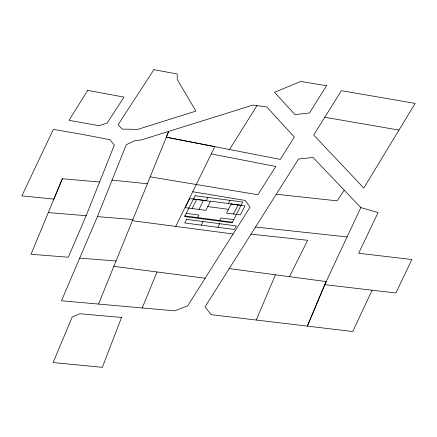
<?xml version="1.0" encoding="UTF-8"?>
<svg xmlns="http://www.w3.org/2000/svg" width="437" height="437" viewBox="0 0 437 437"><rect width="100%" height="100%" fill="white"/><g stroke="black" fill="none" stroke-linecap="round" stroke-linejoin="round"><path stroke-width="0.66" d="M99.603 182.016L114.352 145.051L110.048 139.764L80.872 134.104L53.363 129.396L21.85 195.874L53.888 199.119L62.344 178.744L99.603 182.016L86.149 215.692L68.33 257.224L31 254.279L62.344 178.744M192.722 191.75L245.288 200.468L250.068 207.138L187.702 305.802L174.669 310.844L61.486 300.776L97.424 216.615L126.26 144.773L134.902 140.654L141.26 139.955L252.963 105.082L266.756 106.945L294.358 137.076L280.248 159.396L166.295 137.202L168.655 131.395L98.538 304.065M142.243 307.954L157.041 271.972M324.74 284.651L307.337 326.106L211.153 314.678L205.008 306.889L298.542 159.019L313.05 157.467L360.82 207.586L378.076 212.568L358.64 253.263L411.845 259.518L395.906 292.998L324.74 284.651L360.82 207.586M256.213 320.037L275.43 274.786M372.116 290.201L352.746 331.514L307.337 326.106L326.177 281.57L229.217 268.602M175.75 226.421L214.813 146.641L166.295 137.202M289.48 276.654L307.659 240.29L251.029 234.15M192.072 208.536L196.666 199.529M198.972 209.449L203.566 200.436M197.606 217.604L198.922 215.031L186.189 213.354M207.897 197.431L206.275 200.616L193.542 198.939M201.282 225.137L203.123 221.532M219.691 220.516L221.007 217.943L233.735 219.62M228.36 203.522L229.982 200.337M217.845 227.316L219.685 223.717M231.26 203.904L226.579 213.081L240.383 214.9L244.977 205.887L231.173 204.074M233.478 213.993L238.078 204.98M398.976 130.084L363.786 188.057L313.706 134.989L341.384 90.672L415.15 103.405L398.976 130.084L324.778 117.269M229.545 149.525L256.972 105.623M344.258 190.21L337.113 200.829L276.26 194.252M79.638 258.109L116.045 260.982M48.305 212.601L86.149 215.692M97.424 216.615L132.87 219.511M112.069 180.131L147.4 183.742M255.53 227.032L347.082 236.93M113.844 266.352L205.139 278.222M241.087 205.199L210.552 201.178L205.876 210.355L185.168 207.63L189.767 198.617L210.47 201.342M207.799 206.586L228.502 209.312M184.878 215.927L232.424 222.193M132.384 220.707L233.107 233.975M150.181 176.859L257.906 194.722L275.774 166.481L211.257 153.9M121.535 317.459L102.324 367.342L53.117 362.546L72.203 317.065L79.769 313.744L121.535 317.459M195.164 195.754L184.561 216.544L232.113 222.804L242.715 202.014L195.164 195.754M186.555 219.352L184.72 222.957L234.407 229.501L236.248 225.896L186.555 219.352M87.668 90.372L69.035 120.306L99.035 125.698L107.125 123.054L124.026 97.096L87.668 90.372M326.51 85.712L309.467 112.997L294.92 114.587L274.507 92.311L300.754 81.451L326.51 85.712M153.9 69.658L118.11 124.692L122.191 129.101L137.671 129.385L195.934 111.107L177.247 79.529L177.214 73.979L153.9 69.658"/></g></svg>
